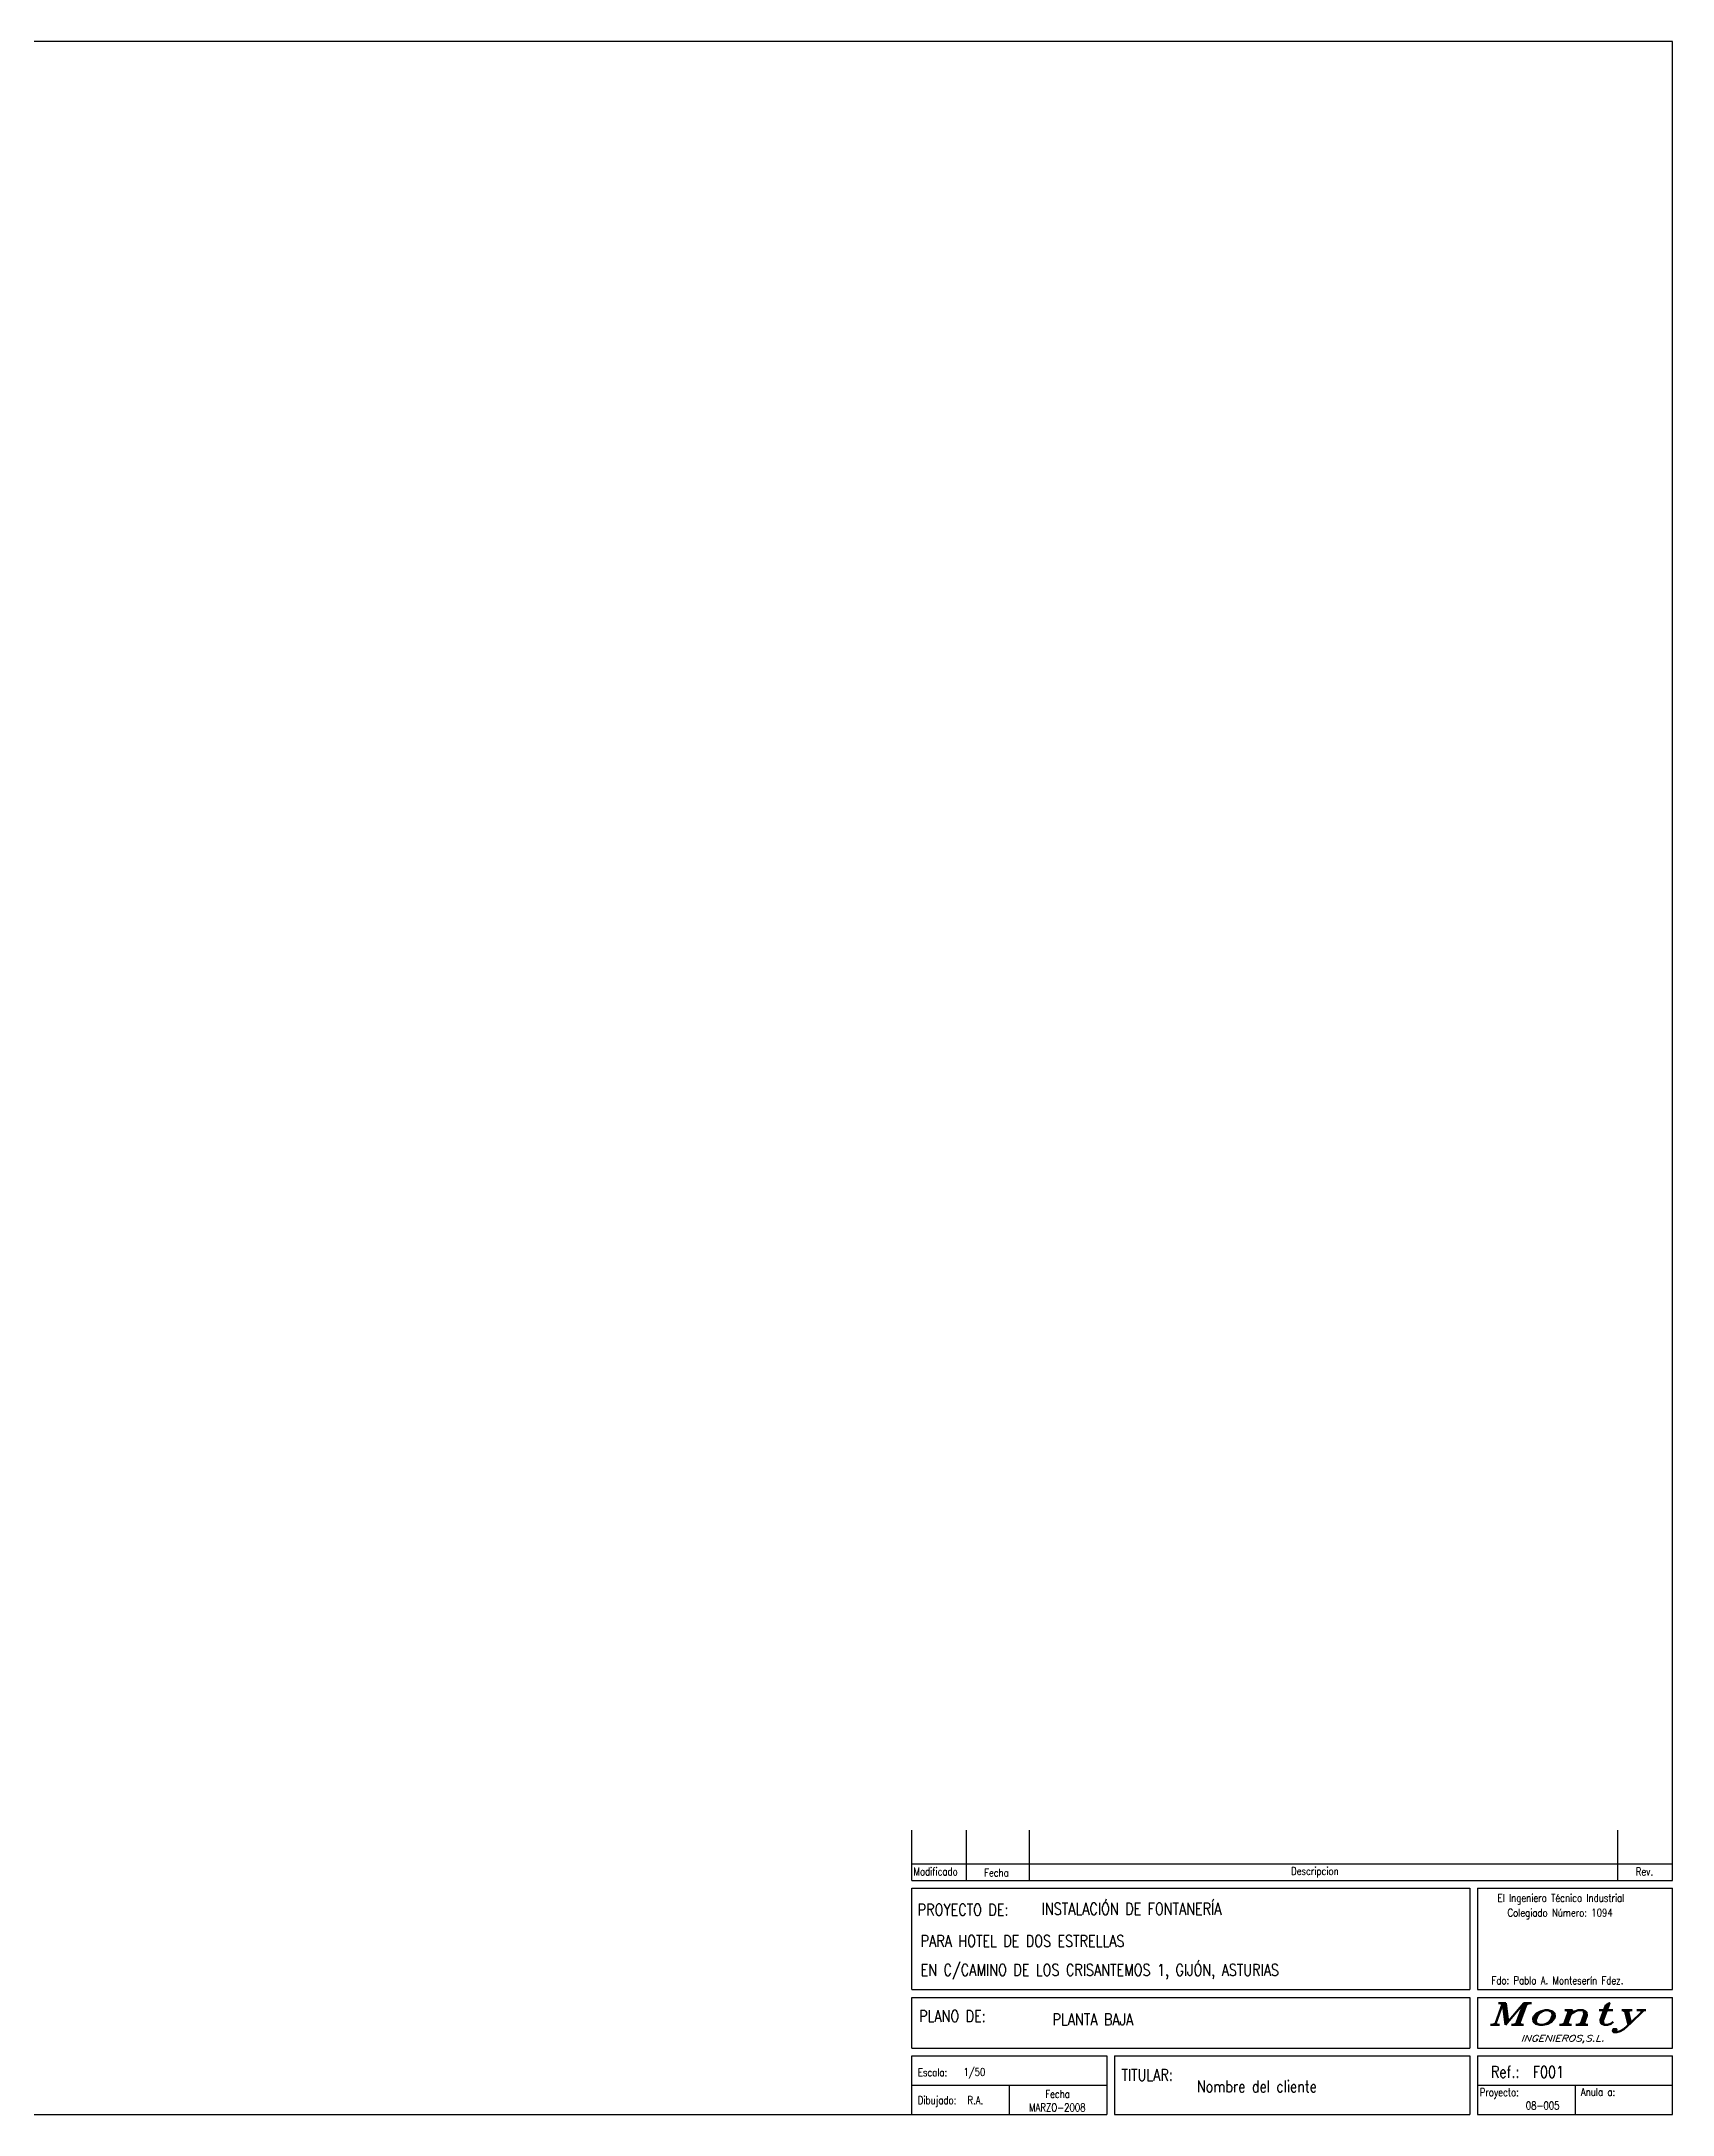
# Paper-space layout 'Presentación1' of a CAD drawing. Header units: millimetres. Extents: x -16 to 407, y -3613 to 248.
# Drawn here: x 180.6 to 377.3, y -3613.4 to -3363.4 of the extents above; entities that cross this region are included whole.
import ezdxf

# ---------------------------------------------------------------- set-up
doc = ezdxf.new("R2010")
doc.units = ezdxf.units.MM
for name, color, linetype in [('TM-CAJETIN', 5, 'Continuous'), ('TM-CAJETIN-TYQ', 3, 'Continuous'), ('TYQAGUA', 5, 'Continuous')]:
    doc.layers.add(name, color=color, linetype=linetype)
doc.styles.add('ROMANS', font='romans', dxfattribs={"height": 0.542733})
doc.styles.add('ROMANT', font='romant', dxfattribs={"width": 1.25, "oblique": 20, "height": 2})

# ---------------------------------------------------------------- blocks, each defined once
blk = doc.blocks.new('plantillaA4_1_2')
at = {"layer": 'TM-CAJETIN'}
for p, q in [((39.335, 0), (0, 0)), ((39.335, -22.177), (39.335, 0)), ((39.335, -23.494), (39.335, -22.271)), ((39.335, -24.2), (39.335, -23.589)), ((39.335, -25), (39.335, -24.294)), ((0, -25), (32.513, -25)), ((32.607, -25), (36.889, -25)), ((36.983, -25), (39.335, -25))]:
    blk.add_line(p, q, dxfattribs=at)
at = {"layer": 'TM-CAJETIN', "color": 5}
for p, q in [((30.161, -22.177), (30.161, -21.57)), ((30.161, -21.977), (39.335, -21.977)), ((30.161, -22.177), (39.335, -22.177)), ((30.161, -23.494), (30.161, -22.271)), ((30.161, -22.271), (36.889, -22.271)), ((36.889, -22.271), (36.889, -23.494)), ((36.983, -22.271), (39.335, -22.271)), ((36.983, -22.271), (36.983, -23.494)), ((30.161, -23.494), (36.889, -23.494)), ((36.983, -23.494), (39.335, -23.494)), ((30.161, -24.2), (30.161, -23.589)), ((30.161, -23.589), (36.889, -23.589)), ((36.889, -23.589), (36.889, -24.2)), ((36.983, -23.589), (36.983, -24.2)), ((36.983, -23.589), (39.335, -23.589)), ((30.161, -24.2), (36.889, -24.2)), ((36.983, -24.2), (39.335, -24.2)), ((30.161, -25), (30.161, -24.294)), ((30.161, -24.294), (32.513, -24.294)), ((32.513, -24.294), (32.513, -25)), ((32.607, -24.294), (32.607, -25)), ((32.607, -24.294), (36.889, -24.294)), ((36.889, -24.294), (36.889, -25)), ((36.983, -24.294), (36.983, -25)), ((36.983, -24.294), (39.335, -24.294)), ((30.161, -24.647), (32.513, -24.647)), ((36.983, -24.647), (39.335, -24.647))]:
    blk.add_line(p, q, dxfattribs=at)
at = {"layer": 'TM-CAJETIN', "color": 3}
for p, q in [((30.82, -22.177), (30.82, -21.57)), ((31.579, -22.177), (31.579, -21.57)), ((38.671, -21.57), (38.671, -22.177)), ((31.337, -24.647), (31.337, -25)), ((38.159, -24.647), (38.159, -25))]:
    blk.add_line(p, q, dxfattribs=at)
at = {"layer": 'TM-CAJETIN', "color": 3, "style": 'ROMANS', "width": 0.8}
for s, height, p in [('Modificado', 0.0941, (30.183, -22.116)), ('Fecha', 0.0941, (31.034, -22.13)), ('Descripcion', 0.09409, (34.735, -22.111)), ('Rev.', 0.0941, (38.891, -22.117)), ('PROYECTO DE:', 0.14114, (30.233, -22.601)), ('PLANO DE:', 0.1411, (30.25, -23.884)), ('Escala:', 0.0941, (30.234, -24.538)), ('1/50', 0.0941, (30.784, -24.535)), ('TITULAR:', 0.1411, (32.69, -24.593)), ('Ref.:', 0.1411, (37.145, -24.556)), ('Fecha', 0.0941, (31.771, -24.799)), ('Proyecto:', 0.0941, (37.01, -24.778)), ('Anula a:', 0.0941, (38.23, -24.775)), ('Dibujado:', 0.0941, (30.234, -24.874)), ('MARZO-2008', 0.0941, (31.576, -24.962))]:
    blk.add_text(s, height=height, dxfattribs=at).set_placement(p)
at = {"layer": 'TM-CAJETIN', "style": 'ROMANS', "width": 0.8}
for s, p in [('PARA HOTEL DE DOS ESTRELLAS', (30.268, -22.978)), ('EN C/CAMINO DE LOS CRISANTEMOS 1, GIJÓN, ASTURIAS', (30.268, -23.326)), ('PLANTA BAJA', (31.859, -23.924)), ('Nombre del cliente', (33.599, -24.732))]:
    blk.add_text(s, height=0.14114, dxfattribs=at).set_placement(p)
at = {"layer": 'TM-CAJETIN-TYQ', "color": 3, "style": 'ROMANS', "width": 0.8}
for s, height, p in [('El Ingeniero Técnico Industrial', 0.09409, (37.225, -22.435)), ('Colegiado Número: 1094', 0.09409, (37.345, -22.613)), ('Fdo: Pablo A. Monteserín Fdez.', 0.09409, (37.152, -23.43)), ('08-005', 0.0941, (37.565, -24.939))]:
    blk.add_text(s, height=height, dxfattribs=at).set_placement(p)
at = {"layer": 'TM-CAJETIN-TYQ', "color": 5, "style": 'ROMANT', "oblique": 20}
for s, height, width, p in [('Monty', 0.2638, 1.6, (37.103, -23.919)), ('INGENIEROS,S.L.', 0.07537, 1.25, (37.506, -24.118))]:
    blk.add_text(s, height=height, dxfattribs=dict(at, width=width)).set_placement(p)
at = {"layer": 'TM-CAJETIN-TYQ', "style": 'ROMANS', "width": 0.8}
blk.add_text('R.A.', height=0.0941, dxfattribs=at).set_placement((30.833, -24.874))
at = {"layer": 'TYQAGUA', "style": 'ROMANS', "width": 0.8}
for s, height, p in [('INSTALACIÓN DE FONTANERÍA', 0.14114, (31.728, -22.59)), ('F001', 0.1411, (37.649, -24.558))]:
    blk.add_text(s, height=height, dxfattribs=at).set_placement(p)

psp = doc.layouts.new('Presentación1')

# ---------------------------------------------------------------- block references
at = {"xscale": 10, "yscale": 10, "zscale": 10}
psp.add_blockref('plantillaA4_1_2', (-16.08, -3363.38), dxfattribs=at)

doc.saveas('drawing.dxf')
